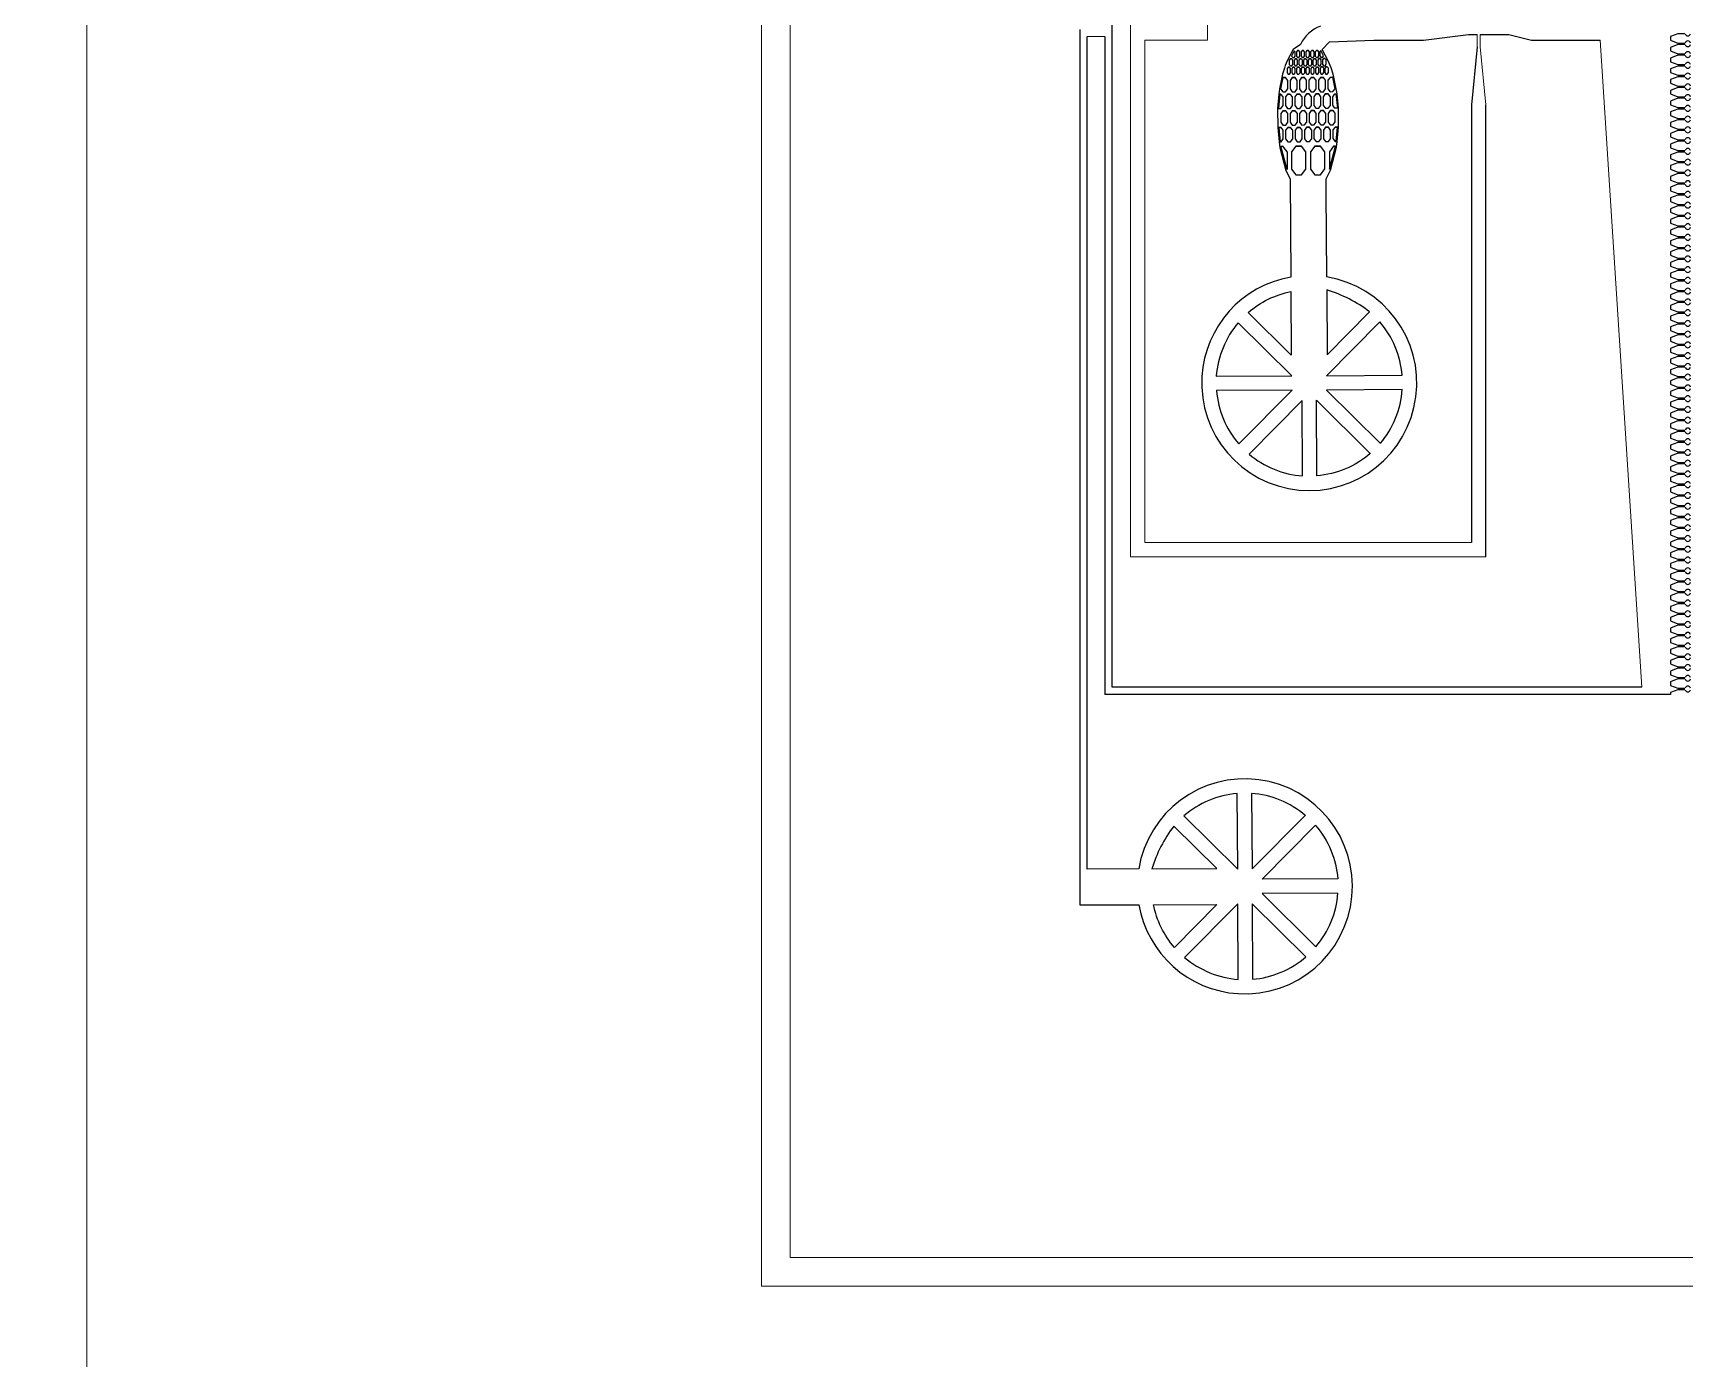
# Model space of a CAD drawing. Extents: x 4056 to 105656, y 4120 to 105720.
# Drawn here: x 18555 to 30075, y 23056 to 32303 of the extents above; entities that cross this region are included whole.
import ezdxf

# ---------------------------------------------------------------- set-up
doc = ezdxf.new("R2010")
doc.units = 13
doc.header["$MEASUREMENT"] = 0
doc.layers.add('Main Layer', color=7, linetype='Continuous', lineweight=0)

msp = doc.modelspace()

# ---------------------------------------------------------------- linework, layer by layer
at = {"lineweight": 0}
for p, q in [((23836, 23764), (23836, 38920)), ((26209, 35956), (26209, 32159)), ((26746, 32253), (26746, 32511)), ((25906, 32278), (26030, 32278)), ((28626, 32293), (28626, 32207)), ((28646, 32293), (28646, 32207)), ((26209, 28650), (26209, 32159)), ((26309, 28750), (26309, 32253)), ((26746, 32253), (26309, 32253)), ((28686, 31803), (28646, 32207)), ((29483, 32253), (29774, 27740)), ((28586, 28750), (26309, 28750)), ((28686, 28650), (26209, 28650)), ((38993, 23764), (23836, 23764))]:
    msp.add_line(p, q, dxfattribs=at)
for p, q in [((26080, 27740), (26080, 36865)), ((25856, 32328), (25856, 26222)), ((25906, 26472), (25906, 32278)), ((26030, 32278), (26030, 27690)), ((28251, 32253), (28565, 32293)), ((28565, 32293), (28626, 32293)), ((28646, 32293), (28846, 32293)), ((28846, 32293), (29006, 32253)), ((30025, 32298), (29975, 32278)), ((29975, 32278), (29975, 32253)), ((30075, 32298), (30025, 32298)), ((30025, 32298), (30025, 32298)), ((27344, 32188), (27301, 32108)), ((27394, 32224), (27344, 32188)), ((27545, 32189), (27597, 32241)), ((27588, 32109), (27545, 32189)), ((27597, 32241), (27905, 32253)), ((27905, 32253), (28251, 32253)), ((28626, 32207), (28586, 31803)), ((29006, 32253), (29483, 32253)), ((29975, 32253), (30025, 32233)), ((30025, 32223), (29975, 32203)), ((29975, 32203), (29975, 32178)), ((29975, 32178), (30025, 32158)), ((30025, 32148), (29975, 32128)), ((30025, 32233), (30075, 32233)), ((30075, 32223), (30025, 32223)), ((30025, 32223), (30025, 32223)), ((30025, 32158), (30075, 32158)), ((30075, 32148), (30025, 32148)), ((30025, 32148), (30025, 32148)), ((27282, 32059), (27268, 32015)), ((27287, 32076), (27282, 32059)), ((27301, 32108), (27287, 32076)), ((27602, 32077), (27588, 32109)), ((27608, 32061), (27602, 32077)), ((27621, 32017), (27608, 32061)), ((29975, 32128), (29975, 32103)), ((29975, 32103), (30025, 32083)), ((30025, 32073), (29975, 32053)), ((29975, 32053), (29975, 32028)), ((29975, 32028), (30025, 32008)), ((30025, 32083), (30075, 32083)), ((30075, 32073), (30025, 32073)), ((30025, 32073), (30025, 32073)), ((27248, 31913), (27242, 31877)), ((27263, 31993), (27248, 31913)), ((27268, 32015), (27263, 31993)), ((27627, 31995), (27621, 32017)), ((27643, 31915), (27627, 31995)), ((27649, 31879), (27643, 31915)), ((30025, 31998), (29975, 31978)), ((29975, 31978), (29975, 31953)), ((29975, 31953), (30025, 31933)), ((30025, 31923), (29975, 31903)), ((30025, 32008), (30075, 32008)), ((30075, 31998), (30025, 31998)), ((30025, 31998), (30025, 31998)), ((30025, 31933), (30075, 31933)), ((30075, 31923), (30025, 31923)), ((30025, 31923), (30025, 31923)), ((27242, 31877), (27233, 31777)), ((27659, 31779), (27649, 31879)), ((28586, 31803), (28586, 28750)), ((28686, 28650), (28686, 31803)), ((29975, 31903), (29975, 31878)), ((29975, 31878), (30025, 31858)), ((30025, 31848), (29975, 31828)), ((29975, 31828), (29975, 31803)), ((29975, 31803), (30025, 31783)), ((30025, 31858), (30075, 31858)), ((30075, 31848), (30025, 31848)), ((30025, 31848), (30025, 31848)), ((27233, 31777), (27235, 31645)), ((27659, 31647), (27659, 31779)), ((30025, 31773), (29975, 31753)), ((29975, 31753), (29975, 31728)), ((29975, 31728), (30025, 31708)), ((30025, 31698), (29975, 31678)), ((30025, 31783), (30075, 31783)), ((30075, 31773), (30025, 31773)), ((30025, 31773), (30025, 31773)), ((30025, 31708), (30075, 31708)), ((30075, 31698), (30025, 31698)), ((30025, 31698), (30025, 31698)), ((27235, 31645), (27245, 31545)), ((27650, 31547), (27659, 31647)), ((29975, 31678), (29975, 31653)), ((29975, 31653), (30025, 31633)), ((30025, 31623), (29975, 31603)), ((29975, 31603), (29975, 31578)), ((29975, 31578), (30025, 31558)), ((30025, 31633), (30075, 31633)), ((30075, 31623), (30025, 31623)), ((30025, 31623), (30025, 31623)), ((27245, 31545), (27249, 31505)), ((27249, 31505), (27292, 31344)), ((27604, 31346), (27646, 31507)), ((27646, 31507), (27650, 31547)), ((30025, 31548), (29975, 31528)), ((29975, 31528), (29975, 31503)), ((29975, 31503), (30025, 31483)), ((30025, 31473), (29975, 31453)), ((29975, 31453), (29975, 31428)), ((30025, 31558), (30075, 31558)), ((30075, 31548), (30025, 31548)), ((30025, 31548), (30025, 31548)), ((30025, 31483), (30075, 31483)), ((30075, 31473), (30025, 31473)), ((30025, 31473), (30025, 31473)), ((27292, 31344), (27323, 31286)), ((27573, 31287), (27604, 31346)), ((29975, 31428), (30025, 31408)), ((30025, 31398), (29975, 31378)), ((29975, 31378), (29975, 31353)), ((29975, 31353), (30025, 31333)), ((30025, 31408), (30075, 31408)), ((30075, 31398), (30025, 31398)), ((30025, 31398), (30025, 31398)), ((27323, 31286), (27327, 30601)), ((27574, 31194), (27573, 31287)), ((30025, 31323), (29975, 31303)), ((29975, 31303), (29975, 31278)), ((29975, 31278), (30025, 31258)), ((30025, 31248), (29975, 31228)), ((29975, 31228), (29975, 31203)), ((30025, 31333), (30075, 31333)), ((30075, 31323), (30025, 31323)), ((30025, 31323), (30025, 31323)), ((30025, 31258), (30075, 31258)), ((30075, 31248), (30025, 31248)), ((30025, 31248), (30025, 31248)), ((27577, 30603), (27574, 31194)), ((29975, 31203), (30025, 31183)), ((30025, 31173), (29975, 31153)), ((29975, 31153), (29975, 31128)), ((29975, 31128), (30025, 31108)), ((30025, 31183), (30075, 31183)), ((30075, 31173), (30025, 31173)), ((30025, 31173), (30025, 31173)), ((30025, 31108), (30075, 31108)), ((30025, 31098), (29975, 31078)), ((29975, 31078), (29975, 31053)), ((29975, 31053), (30025, 31033)), ((30025, 31023), (29975, 31003)), ((29975, 31003), (29975, 30978)), ((30075, 31098), (30025, 31098)), ((30025, 31098), (30025, 31098)), ((30025, 31033), (30075, 31033)), ((30075, 31023), (30025, 31023)), ((30025, 31023), (30025, 31023)), ((29975, 30978), (30025, 30958)), ((30025, 30948), (29975, 30928)), ((29975, 30928), (29975, 30903)), ((29975, 30903), (30025, 30883)), ((30025, 30958), (30075, 30958)), ((30075, 30948), (30025, 30948)), ((30025, 30948), (30025, 30948)), ((30025, 30883), (30075, 30883)), ((30025, 30873), (29975, 30853)), ((29975, 30853), (29975, 30828)), ((29975, 30828), (30025, 30808)), ((30025, 30798), (29975, 30778)), ((29975, 30778), (29975, 30753)), ((30075, 30873), (30025, 30873)), ((30025, 30873), (30025, 30873)), ((30025, 30808), (30075, 30808)), ((30075, 30798), (30025, 30798)), ((30025, 30798), (30025, 30798)), ((29975, 30753), (30025, 30733)), ((30025, 30723), (29975, 30703)), ((29975, 30703), (29975, 30678)), ((29975, 30678), (30025, 30658)), ((30025, 30648), (29975, 30628)), ((30025, 30733), (30075, 30733)), ((30075, 30723), (30025, 30723)), ((30025, 30723), (30025, 30723)), ((30025, 30658), (30075, 30658)), ((30075, 30648), (30025, 30648)), ((30025, 30648), (30025, 30648)), ((29975, 30628), (29975, 30603)), ((29975, 30603), (30025, 30583)), ((30025, 30573), (29975, 30553)), ((29975, 30553), (29975, 30528)), ((29975, 30528), (30025, 30508)), ((30025, 30583), (30075, 30583)), ((30075, 30573), (30025, 30573)), ((30025, 30573), (30025, 30573)), ((30025, 30498), (29975, 30478)), ((29975, 30478), (29975, 30453)), ((29975, 30453), (30025, 30433)), ((30025, 30423), (29975, 30403)), ((30025, 30508), (30075, 30508)), ((30075, 30498), (30025, 30498)), ((30025, 30498), (30025, 30498)), ((30025, 30433), (30075, 30433)), ((30075, 30423), (30025, 30423)), ((30025, 30423), (30025, 30423)), ((29975, 30403), (29975, 30378)), ((29975, 30378), (30025, 30358)), ((30025, 30348), (29975, 30328)), ((29975, 30328), (29975, 30303)), ((29975, 30303), (30025, 30283)), ((30025, 30358), (30075, 30358)), ((30075, 30348), (30025, 30348)), ((30025, 30348), (30025, 30348)), ((30025, 30273), (29975, 30253)), ((29975, 30253), (29975, 30228)), ((29975, 30228), (30025, 30208)), ((30025, 30198), (29975, 30178)), ((30025, 30283), (30075, 30283)), ((30075, 30273), (30025, 30273)), ((30025, 30273), (30025, 30273)), ((30025, 30208), (30075, 30208)), ((30075, 30198), (30025, 30198)), ((30025, 30198), (30025, 30198)), ((29975, 30178), (29975, 30153)), ((29975, 30153), (30025, 30133)), ((30025, 30123), (29975, 30103)), ((29975, 30103), (29975, 30078)), ((29975, 30078), (30025, 30058)), ((30025, 30133), (30075, 30133)), ((30075, 30123), (30025, 30123)), ((30025, 30123), (30025, 30123)), ((30025, 30048), (29975, 30028)), ((29975, 30028), (29975, 30003)), ((29975, 30003), (30025, 29983)), ((30025, 29973), (29975, 29953)), ((29975, 29953), (29975, 29928)), ((30025, 30058), (30075, 30058)), ((30075, 30048), (30025, 30048)), ((30025, 30048), (30025, 30048)), ((30025, 29983), (30075, 29983)), ((30075, 29973), (30025, 29973)), ((30025, 29973), (30025, 29973)), ((29975, 29928), (30025, 29908)), ((30025, 29898), (29975, 29878)), ((29975, 29878), (29975, 29853)), ((29975, 29853), (30025, 29833)), ((30025, 29908), (30075, 29908)), ((30075, 29898), (30025, 29898)), ((30025, 29898), (30025, 29898)), ((30025, 29823), (29975, 29803)), ((29975, 29803), (29975, 29778)), ((29975, 29778), (30025, 29758)), ((30025, 29748), (29975, 29728)), ((29975, 29728), (29975, 29703)), ((30025, 29833), (30075, 29833)), ((30075, 29823), (30025, 29823)), ((30025, 29823), (30025, 29823)), ((30025, 29758), (30075, 29758)), ((30075, 29748), (30025, 29748)), ((30025, 29748), (30025, 29748)), ((29975, 29703), (30025, 29683)), ((30025, 29673), (29975, 29653)), ((29975, 29653), (29975, 29628)), ((29975, 29628), (30025, 29608)), ((30025, 29683), (30075, 29683)), ((30075, 29673), (30025, 29673)), ((30025, 29673), (30025, 29673)), ((30025, 29608), (30075, 29608)), ((30025, 29598), (29975, 29578)), ((29975, 29578), (29975, 29553)), ((29975, 29553), (30025, 29533)), ((30025, 29523), (29975, 29503)), ((29975, 29503), (29975, 29478)), ((30075, 29598), (30025, 29598)), ((30025, 29598), (30025, 29598)), ((30025, 29533), (30075, 29533)), ((30075, 29523), (30025, 29523)), ((30025, 29523), (30025, 29523)), ((29975, 29478), (30025, 29458)), ((30025, 29448), (29975, 29428)), ((29975, 29428), (29975, 29403)), ((29975, 29403), (30025, 29383)), ((30025, 29458), (30075, 29458)), ((30075, 29448), (30025, 29448)), ((30025, 29448), (30025, 29448)), ((30025, 29383), (30075, 29383)), ((30025, 29373), (29975, 29353)), ((29975, 29353), (29975, 29328)), ((29975, 29328), (30025, 29308)), ((30025, 29298), (29975, 29278)), ((29975, 29278), (29975, 29253)), ((30075, 29373), (30025, 29373)), ((30025, 29373), (30025, 29373)), ((30025, 29308), (30075, 29308)), ((30075, 29298), (30025, 29298)), ((30025, 29298), (30025, 29298)), ((29975, 29253), (30025, 29233)), ((30025, 29223), (29975, 29203)), ((29975, 29203), (29975, 29178)), ((29975, 29178), (30025, 29158)), ((30025, 29148), (29975, 29128)), ((30025, 29233), (30075, 29233)), ((30075, 29223), (30025, 29223)), ((30025, 29223), (30025, 29223)), ((30025, 29158), (30075, 29158)), ((30075, 29148), (30025, 29148)), ((30025, 29148), (30025, 29148)), ((29975, 29128), (29975, 29103)), ((29975, 29103), (30025, 29083)), ((30025, 29073), (29975, 29053)), ((29975, 29053), (29975, 29028)), ((30025, 29083), (30075, 29083)), ((30075, 29073), (30025, 29073)), ((30025, 29073), (30025, 29073)), ((29975, 29028), (30025, 29008)), ((30025, 28998), (29975, 28978)), ((29975, 28978), (29975, 28953)), ((29975, 28953), (30025, 28933)), ((30025, 28923), (29975, 28903)), ((30025, 29008), (30075, 29008)), ((30075, 28998), (30025, 28998)), ((30025, 28998), (30025, 28998)), ((30025, 28933), (30075, 28933)), ((30075, 28923), (30025, 28923)), ((30025, 28923), (30025, 28923)), ((29975, 28903), (29975, 28878)), ((29975, 28878), (30025, 28858)), ((30025, 28848), (29975, 28828)), ((29975, 28828), (29975, 28803)), ((29975, 28803), (30025, 28783)), ((30025, 28858), (30075, 28858)), ((30075, 28848), (30025, 28848)), ((30025, 28848), (30025, 28848)), ((30025, 28773), (29975, 28753)), ((29975, 28753), (29975, 28728)), ((29975, 28728), (30025, 28708)), ((30025, 28698), (29975, 28678)), ((30025, 28783), (30075, 28783)), ((30075, 28773), (30025, 28773)), ((30025, 28773), (30025, 28773)), ((30025, 28708), (30075, 28708)), ((30075, 28698), (30025, 28698)), ((30025, 28698), (30025, 28698)), ((29975, 28678), (29975, 28653)), ((29975, 28653), (30025, 28633)), ((30025, 28623), (29975, 28603)), ((29975, 28603), (29975, 28578)), ((29975, 28578), (30025, 28558)), ((30025, 28633), (30075, 28633)), ((30075, 28623), (30025, 28623)), ((30025, 28623), (30025, 28623)), ((30025, 28548), (29975, 28528)), ((29975, 28528), (29975, 28503)), ((29975, 28503), (30025, 28483)), ((30025, 28473), (29975, 28453)), ((30025, 28558), (30075, 28558)), ((30075, 28548), (30025, 28548)), ((30025, 28548), (30025, 28548)), ((30025, 28483), (30075, 28483)), ((30075, 28473), (30025, 28473)), ((30025, 28473), (30025, 28473)), ((29975, 28453), (29975, 28428)), ((29975, 28428), (30025, 28408)), ((30025, 28398), (29975, 28378)), ((29975, 28378), (29975, 28353)), ((29975, 28353), (30025, 28333)), ((30025, 28408), (30075, 28408)), ((30075, 28398), (30025, 28398)), ((30025, 28398), (30025, 28398)), ((30025, 28323), (29975, 28303)), ((29975, 28303), (29975, 28278)), ((29975, 28278), (30025, 28258)), ((30025, 28248), (29975, 28228)), ((29975, 28228), (29975, 28203)), ((30025, 28333), (30075, 28333)), ((30075, 28323), (30025, 28323)), ((30025, 28323), (30025, 28323)), ((30025, 28258), (30075, 28258)), ((30075, 28248), (30025, 28248)), ((30025, 28248), (30025, 28248)), ((29975, 28203), (30025, 28183)), ((30025, 28173), (29975, 28153)), ((29975, 28153), (29975, 28128)), ((29975, 28128), (30025, 28108)), ((30025, 28183), (30075, 28183)), ((30075, 28173), (30025, 28173)), ((30025, 28173), (30025, 28173)), ((30025, 28098), (29975, 28078)), ((29975, 28078), (29975, 28053)), ((29975, 28053), (30025, 28033)), ((30025, 28023), (29975, 28003)), ((29975, 28003), (29975, 27978)), ((30025, 28108), (30075, 28108)), ((30075, 28098), (30025, 28098)), ((30025, 28098), (30025, 28098)), ((30025, 28033), (30075, 28033)), ((30075, 28023), (30025, 28023)), ((30025, 28023), (30025, 28023)), ((29975, 27978), (30025, 27958)), ((30025, 27948), (29975, 27928)), ((29975, 27928), (29975, 27903)), ((29975, 27903), (30025, 27883)), ((30025, 27958), (30075, 27958)), ((30075, 27948), (30025, 27948)), ((30025, 27948), (30025, 27948)), ((30025, 27883), (30075, 27883)), ((30025, 27873), (29975, 27853)), ((29975, 27853), (29975, 27828)), ((29975, 27828), (30025, 27808)), ((30025, 27798), (29975, 27778)), ((29975, 27778), (29975, 27753)), ((30075, 27873), (30025, 27873)), ((30025, 27873), (30025, 27873)), ((30025, 27808), (30075, 27808)), ((30075, 27798), (30025, 27798)), ((30025, 27798), (30025, 27798)), ((29975, 27690), (26030, 27690)), ((29774, 27740), (26080, 27740)), ((29975, 27753), (30025, 27733)), ((30025, 27723), (29975, 27703)), ((29975, 27703), (29975, 27690)), ((30025, 27733), (30075, 27733)), ((30075, 27723), (30025, 27723)), ((30025, 27723), (30025, 27723)), ((26266, 26473), (25906, 26472)), ((25856, 26222), (26268, 26223))]:
    msp.add_line(p, q)
for points in [[(18930, 90842), (90772, 90842), (90772, 19000), (18930, 19000)], [(23636, 85789), (85862, 85789), (85862, 23564), (23636, 23564)], [(23636, 39120), (39193, 39120), (39193, 23564), (23636, 23564)]]:
    msp.add_lwpolyline(points, close=True, dxfattribs=at)
for points in [[(27357, 32172), (27351, 32180), (27332, 32142), (27340, 32132), (27350, 32132), (27357, 32142)], [(27383, 32132), (27390, 32142), (27390, 32172), (27383, 32182), (27373, 32182), (27365, 32172), (27365, 32142), (27373, 32132)], [(27373, 32182), (27383, 32182)], [(27416, 32132), (27423, 32142), (27423, 32172), (27416, 32182), (27406, 32182), (27398, 32172), (27398, 32142), (27406, 32132)], [(27406, 32182), (27416, 32182)], [(27449, 32132), (27456, 32142), (27456, 32172), (27449, 32182), (27439, 32182), (27431, 32172), (27431, 32142), (27439, 32132)], [(27439, 32182), (27449, 32182)], [(27482, 32132), (27489, 32142), (27489, 32172), (27482, 32182), (27472, 32182), (27464, 32172), (27464, 32142), (27472, 32132)], [(27472, 32182), (27482, 32182)], [(27515, 32132), (27522, 32143), (27522, 32173), (27515, 32182), (27505, 32182), (27497, 32172), (27497, 32142), (27505, 32132)], [(27505, 32182), (27515, 32182)], [(27530, 32173), (27530, 32143), (27538, 32133), (27548, 32133), (27555, 32143), (27537, 32181)], [(27317, 32016), (27325, 32026), (27325, 32056), (27317, 32066), (27307, 32065), (27300, 32055), (27300, 32025), (27307, 32015)], [(27307, 32065), (27317, 32066)], [(27334, 32074), (27341, 32084), (27341, 32114), (27333, 32124), (27323, 32124), (27316, 32114), (27316, 32084), (27324, 32074)], [(27323, 32124), (27333, 32124)], [(27350, 32016), (27358, 32026), (27358, 32056), (27350, 32066), (27340, 32066), (27333, 32056), (27333, 32026), (27340, 32016)], [(27340, 32066), (27350, 32066)], [(27367, 32074), (27374, 32084), (27374, 32114), (27366, 32124), (27356, 32124), (27349, 32114), (27349, 32084), (27357, 32074)], [(27356, 32124), (27366, 32124)], [(27383, 32016), (27391, 32026), (27391, 32056), (27383, 32066), (27373, 32066), (27366, 32056), (27366, 32026), (27373, 32016)], [(27373, 32066), (27383, 32066)], [(27400, 32074), (27407, 32084), (27407, 32114), (27399, 32124), (27389, 32124), (27382, 32114), (27382, 32084), (27390, 32074)], [(27389, 32124), (27399, 32124)], [(27416, 32016), (27424, 32026), (27424, 32056), (27416, 32066), (27406, 32066), (27399, 32056), (27399, 32026), (27406, 32016)], [(27406, 32066), (27416, 32066)], [(27433, 32074), (27440, 32084), (27440, 32114), (27432, 32124), (27422, 32124), (27415, 32114), (27415, 32084), (27423, 32074)], [(27422, 32124), (27432, 32124)], [(27449, 32016), (27457, 32026), (27457, 32056), (27449, 32066), (27439, 32066), (27432, 32056), (27432, 32026), (27439, 32016)], [(27439, 32066), (27449, 32066)], [(27466, 32074), (27473, 32084), (27473, 32114), (27465, 32124), (27455, 32124), (27448, 32114), (27448, 32084), (27456, 32074)], [(27455, 32124), (27465, 32124)], [(27482, 32016), (27490, 32026), (27490, 32056), (27482, 32066), (27472, 32066), (27465, 32056), (27465, 32026), (27472, 32016)], [(27472, 32066), (27482, 32066)], [(27499, 32074), (27506, 32084), (27506, 32114), (27498, 32124), (27488, 32124), (27481, 32114), (27481, 32084), (27489, 32074)], [(27488, 32124), (27498, 32124)], [(27515, 32016), (27523, 32027), (27523, 32057), (27515, 32066), (27505, 32066), (27498, 32056), (27498, 32026), (27505, 32016)], [(27505, 32066), (27515, 32066)], [(27532, 32075), (27539, 32085), (27539, 32115), (27531, 32125), (27521, 32125), (27514, 32114), (27514, 32084), (27522, 32075)], [(27521, 32125), (27531, 32125)], [(27548, 32017), (27556, 32027), (27556, 32057), (27548, 32067), (27538, 32067), (27531, 32057), (27531, 32027), (27538, 32017)], [(27538, 32067), (27548, 32067)], [(27565, 32075), (27572, 32085), (27572, 32115), (27564, 32125), (27554, 32125), (27547, 32115), (27547, 32085), (27555, 32075)], [(27554, 32125), (27564, 32125)], [(27581, 32017), (27589, 32027), (27589, 32057), (27581, 32067), (27571, 32067), (27564, 32057), (27564, 32027), (27571, 32017)], [(27571, 32067), (27581, 32067)], [(27270, 31893), (27290, 31893), (27305, 31913), (27305, 31973), (27290, 31993), (27271, 31993), (27255, 31913)], [(27271, 31993), (27290, 31993)], [(27356, 31893), (27371, 31913), (27371, 31973), (27356, 31993), (27336, 31993), (27321, 31973), (27321, 31913), (27336, 31893)], [(27336, 31993), (27356, 31993)], [(27422, 31894), (27437, 31914), (27437, 31974), (27422, 31994), (27402, 31993), (27387, 31973), (27387, 31913), (27402, 31893)], [(27402, 31993), (27422, 31994)], [(27488, 31894), (27503, 31914), (27503, 31974), (27488, 31994), (27468, 31994), (27453, 31974), (27453, 31914), (27468, 31894)], [(27468, 31994), (27488, 31994)], [(27554, 31894), (27569, 31914), (27569, 31974), (27554, 31994), (27534, 31994), (27519, 31974), (27519, 31914), (27534, 31894)], [(27534, 31994), (27554, 31994)], [(27600, 31894), (27620, 31895), (27635, 31915), (27619, 31995), (27600, 31994), (27585, 31974), (27585, 31914)], [(27619, 31995), (27600, 31994)], [(27273, 31797), (27273, 31857), (27257, 31877), (27250, 31877), (27241, 31777), (27258, 31777)], [(27257, 31877), (27250, 31877)], [(27324, 31777), (27339, 31797), (27339, 31857), (27323, 31877), (27303, 31877), (27289, 31857), (27289, 31797), (27304, 31777)], [(27303, 31877), (27323, 31877)], [(27390, 31777), (27405, 31797), (27405, 31857), (27389, 31877), (27369, 31877), (27355, 31857), (27355, 31797), (27370, 31777)], [(27369, 31877), (27389, 31877)], [(27456, 31778), (27471, 31798), (27471, 31858), (27455, 31878), (27435, 31878), (27421, 31858), (27421, 31798), (27436, 31778)], [(27435, 31878), (27455, 31878)], [(27522, 31778), (27537, 31798), (27537, 31858), (27521, 31878), (27501, 31878), (27487, 31858), (27487, 31798), (27502, 31778)], [(27501, 31878), (27521, 31878)], [(27588, 31778), (27603, 31798), (27603, 31858), (27587, 31878), (27567, 31878), (27553, 31858), (27553, 31798), (27568, 31778)], [(27567, 31878), (27587, 31878)], [(27619, 31799), (27619, 31859), (27633, 31879), (27641, 31879), (27651, 31779), (27634, 31779)], [(27291, 31661), (27306, 31681), (27306, 31741), (27291, 31761), (27271, 31761), (27256, 31741), (27256, 31681), (27271, 31661)], [(27271, 31761), (27291, 31761)], [(27357, 31661), (27372, 31681), (27372, 31741), (27357, 31761), (27337, 31761), (27322, 31741), (27322, 31681), (27337, 31661)], [(27337, 31761), (27357, 31761)], [(27423, 31662), (27438, 31682), (27438, 31742), (27423, 31762), (27403, 31761), (27388, 31741), (27388, 31681), (27403, 31661)], [(27403, 31761), (27423, 31762)], [(27489, 31662), (27504, 31682), (27504, 31742), (27489, 31762), (27469, 31762), (27454, 31742), (27454, 31682), (27469, 31662)], [(27469, 31762), (27489, 31762)], [(27555, 31662), (27570, 31682), (27570, 31742), (27555, 31762), (27535, 31762), (27520, 31742), (27520, 31682), (27535, 31662)], [(27535, 31762), (27555, 31762)], [(27621, 31663), (27636, 31683), (27636, 31743), (27621, 31763), (27601, 31762), (27586, 31742), (27586, 31682), (27601, 31662)], [(27601, 31762), (27621, 31763)], [(27274, 31565), (27274, 31625), (27259, 31645), (27243, 31645), (27253, 31545), (27259, 31545)], [(27259, 31645), (27243, 31645)], [(27325, 31545), (27340, 31565), (27340, 31625), (27325, 31645), (27305, 31645), (27290, 31625), (27290, 31565), (27305, 31545)], [(27305, 31645), (27325, 31645)], [(27391, 31545), (27406, 31565), (27406, 31625), (27391, 31645), (27371, 31645), (27356, 31625), (27356, 31565), (27371, 31545)], [(27371, 31645), (27391, 31645)], [(27457, 31546), (27472, 31566), (27472, 31626), (27457, 31646), (27437, 31646), (27422, 31626), (27422, 31566), (27437, 31546)], [(27437, 31646), (27457, 31646)], [(27523, 31546), (27538, 31566), (27538, 31626), (27523, 31646), (27503, 31646), (27488, 31626), (27488, 31566), (27503, 31546)], [(27503, 31646), (27523, 31646)], [(27589, 31546), (27604, 31566), (27604, 31626), (27589, 31646), (27569, 31646), (27554, 31626), (27554, 31566), (27569, 31546)], [(27569, 31646), (27589, 31646)], [(27620, 31627), (27620, 31567), (27635, 31547), (27642, 31547), (27651, 31647), (27635, 31647)], [(27651, 31647), (27635, 31647)], [(27300, 31352), (27257, 31513), (27269, 31513), (27300, 31473)], [(27269, 31513), (27266, 31513)], [(27432, 31354), (27432, 31474), (27401, 31514), (27361, 31514), (27332, 31474), (27332, 31354), (27362, 31314), (27402, 31314)], [(27361, 31514), (27401, 31514)], [(27564, 31355), (27564, 31475), (27533, 31515), (27493, 31514), (27464, 31474), (27464, 31354), (27494, 31314), (27534, 31315)], [(27493, 31514), (27533, 31515)], [(27596, 31354), (27637, 31515), (27625, 31515), (27596, 31475)], [(27625, 31515), (27629, 31515)]]:
    msp.add_lwpolyline(points, close=True)
for points in [[(27327, 30500), (27329, 30057), (27030, 30354, -0.129437), (27327, 30500, 5438.346978)], [(27577, 30511), (27579, 30059), (27876, 30358, 0.092093), (27577, 30511, 1291.273736)], [(26960, 30283, 0.159174), (26807, 29909), (27334, 29912), (26960, 30283)], [(27947, 30288), (27576, 29913), (28103, 29916, 0.159174), (27947, 30288, -0.000581)], [(26964, 29437), (27335, 29812), (26808, 29809, 0.159174), (26964, 29437, 0.000114)], [(27409, 29214), (27406, 29741), (27035, 29367, 0.159174), (27409, 29214, -3734.089472)], [(27509, 29215), (27506, 29742), (27882, 29369), (27881, 29371, -0.159174), (27509, 29215, 3734.089472)], [(27951, 29442, 0.159174), (28104, 29816), (27576, 29813), (27952, 29441), (27951, 29442)], [(26581, 26843), (26956, 26472), (26953, 26999, 0.159174), (26581, 26843, -0.000581)], [(27427, 26847, 0.159174), (27053, 27000), (27056, 26473), (27428, 26849), (27427, 26847)], [(26358, 26473), (26810, 26476), (26511, 26772, 0.092093), (26358, 26473, 1291.273736)], [(27654, 26405), (27127, 26402), (27499, 26778), (27498, 26777, -0.159174), (27654, 26405, 3734.089472)], [(27655, 26305), (27127, 26302), (27502, 25931, 0.159174), (27655, 26305, -3734.089472)], [(26369, 26224), (26811, 26226), (26515, 25926, -0.129437), (26369, 26224, 5438.346978)], [(26586, 25856, 0.159174), (26960, 25703), (26957, 26231), (26586, 25856)], [(27432, 25860), (27057, 26231), (27060, 25704, 0.159174), (27432, 25860, 0.000114)]]:
    msp.add_lwpolyline(points, format="xyb", close=True)
for centre, radius, start, end in [((27618, 32119), 247, 109.955, 154.8139), ((30095, 32303), 20, 194.4775, 345.5225), ((30095, 32228), 20, 14.4775, 165.5225), ((30095, 32228), 20, 194.4775, 345.5225), ((30095, 32153), 20, 14.4775, 165.5225), ((30095, 32153), 20, 194.4775, 345.5225), ((30095, 32078), 20, 14.4775, 165.5225), ((30095, 32078), 20, 194.4775, 345.5225), ((30095, 32003), 20, 14.4775, 165.5225), ((30095, 32003), 20, 194.4775, 345.5225), ((30095, 31928), 20, 14.4775, 165.5225), ((30095, 31928), 20, 194.4775, 345.5225), ((30095, 31853), 20, 14.4775, 165.5225), ((30095, 31853), 20, 194.4775, 345.5225), ((30095, 31778), 20, 14.4775, 165.5225), ((30095, 31778), 20, 194.4775, 345.5225), ((30095, 31703), 20, 14.4775, 165.5225), ((30095, 31703), 20, 194.4775, 345.5225), ((30095, 31628), 20, 14.4775, 165.5225), ((30095, 31628), 20, 194.4775, 345.5225), ((30095, 31553), 20, 14.4775, 165.5225), ((30095, 31553), 20, 194.4775, 345.5225), ((30095, 31478), 20, 14.4775, 165.5225), ((30095, 31478), 20, 194.4775, 345.5225), ((30095, 31403), 20, 14.4775, 165.5225), ((30095, 31403), 20, 194.4775, 345.5225), ((30095, 31328), 20, 14.4775, 165.5225), ((30095, 31328), 20, 194.4775, 345.5225), ((30095, 31253), 20, 14.4775, 165.5225), ((30095, 31253), 20, 194.4775, 345.5225), ((30095, 31178), 20, 14.4775, 165.5225), ((30095, 31178), 20, 194.4775, 345.5225), ((30095, 31103), 20, 14.4775, 165.5225), ((30095, 31103), 20, 194.4775, 345.5225), ((30095, 31028), 20, 14.4775, 165.5225), ((30095, 31028), 20, 194.4775, 345.5225), ((30095, 30953), 20, 14.4775, 165.5225), ((30095, 30953), 20, 194.4775, 345.5225), ((30095, 30878), 20, 14.4775, 165.5225), ((30095, 30878), 20, 194.4775, 345.5225), ((30095, 30803), 20, 14.4775, 165.5225), ((30095, 30803), 20, 194.4775, 345.5225), ((30095, 30728), 20, 14.4775, 165.5225), ((30095, 30728), 20, 194.4775, 345.5225), ((30095, 30653), 20, 14.4775, 165.5225), ((30095, 30653), 20, 194.4775, 345.5225), ((27455, 29862), 750, 176.4571, 80.6856), ((27455, 29862), 750, 99.8737, 176.4571), ((30095, 30578), 20, 14.4775, 165.5225), ((30095, 30578), 20, 194.4775, 345.5225), ((30095, 30503), 20, 14.4775, 165.5225), ((30095, 30503), 20, 194.4775, 345.5225), ((30095, 30428), 20, 14.4775, 165.5225), ((30095, 30428), 20, 194.4775, 345.5225), ((30095, 30353), 20, 14.4775, 165.5225), ((30095, 30353), 20, 194.4775, 345.5225), ((30095, 30278), 20, 14.4775, 165.5225), ((30095, 30278), 20, 194.4775, 345.5225), ((30095, 30203), 20, 14.4775, 165.5225), ((30095, 30203), 20, 194.4775, 345.5225), ((30095, 30128), 20, 14.4775, 165.5225), ((30095, 30128), 20, 194.4775, 345.5225), ((30095, 30053), 20, 14.4775, 165.5225), ((30095, 30053), 20, 194.4775, 345.5225), ((30095, 29978), 20, 14.4775, 165.5225), ((30095, 29978), 20, 194.4775, 345.5225), ((30095, 29903), 20, 14.4775, 165.5225), ((30095, 29903), 20, 194.4775, 345.5225), ((30095, 29828), 20, 14.4775, 165.5225), ((30095, 29828), 20, 194.4775, 345.5225), ((30095, 29753), 20, 14.4775, 165.5225), ((30095, 29753), 20, 194.4775, 345.5225), ((30095, 29678), 20, 14.4775, 165.5225), ((30095, 29678), 20, 194.4775, 345.5225), ((30095, 29603), 20, 14.4775, 165.5225), ((30095, 29603), 20, 194.4775, 345.5225), ((30095, 29528), 20, 14.4775, 165.5225), ((30095, 29528), 20, 194.4775, 345.5225), ((30095, 29453), 20, 14.4775, 165.5225), ((30095, 29453), 20, 194.4775, 345.5225), ((30095, 29378), 20, 14.4775, 165.5225), ((30095, 29378), 20, 194.4775, 345.5225), ((30095, 29303), 20, 14.4775, 165.5225), ((30095, 29303), 20, 194.4775, 345.5225), ((30095, 29228), 20, 14.4775, 165.5225), ((30095, 29228), 20, 194.4775, 345.5225), ((30095, 29153), 20, 14.4775, 165.5225), ((30095, 29153), 20, 194.4775, 345.5225), ((30095, 29078), 20, 14.4775, 165.5225), ((30095, 29078), 20, 194.4775, 345.5225), ((30095, 29003), 20, 14.4775, 165.5225), ((30095, 29003), 20, 194.4775, 345.5225), ((30095, 28928), 20, 14.4775, 165.5225), ((30095, 28928), 20, 194.4775, 345.5225), ((30095, 28853), 20, 14.4775, 165.5225), ((30095, 28853), 20, 194.4775, 345.5225), ((30095, 28778), 20, 14.4775, 165.5225), ((30095, 28778), 20, 194.4775, 345.5225), ((30095, 28703), 20, 14.4775, 165.5225), ((30095, 28703), 20, 194.4775, 345.5225), ((30095, 28628), 20, 14.4775, 165.5225), ((30095, 28628), 20, 194.4775, 345.5225), ((30095, 28553), 20, 14.4775, 165.5225), ((30095, 28553), 20, 194.4775, 345.5225), ((30095, 28478), 20, 14.4775, 165.5225), ((30095, 28478), 20, 194.4775, 345.5225), ((30095, 28403), 20, 14.4775, 165.5225), ((30095, 28403), 20, 194.4775, 345.5225), ((30095, 28328), 20, 14.4775, 165.5225), ((30095, 28328), 20, 194.4775, 345.5225), ((30095, 28253), 20, 14.4775, 165.5225), ((30095, 28253), 20, 194.4775, 345.5225), ((30095, 28178), 20, 14.4775, 165.5225), ((30095, 28178), 20, 194.4775, 345.5225), ((30095, 28103), 20, 14.4775, 165.5225), ((30095, 28103), 20, 194.4775, 345.5225), ((30095, 28028), 20, 14.4775, 165.5225), ((30095, 28028), 20, 194.4775, 345.5225), ((30095, 27953), 20, 14.4775, 165.5225), ((30095, 27953), 20, 194.4775, 345.5225), ((30095, 27878), 20, 14.4775, 165.5225), ((30095, 27878), 20, 194.4775, 345.5225), ((30095, 27803), 20, 14.4775, 165.5225), ((30095, 27803), 20, 194.4775, 345.5225), ((30095, 27728), 20, 14.4775, 165.5225), ((30095, 27728), 20, 194.4775, 345.5225), ((27006, 26352), 750, 266.4571, 170.6856), ((27006, 26352), 750, 189.8737, 266.4571)]:
    msp.add_arc(centre, radius, start, end)
at = {"layer": 'Main Layer'}
msp.add_circle((54856, 54920), 50800, dxfattribs=at)

doc.saveas('drawing.dxf')
